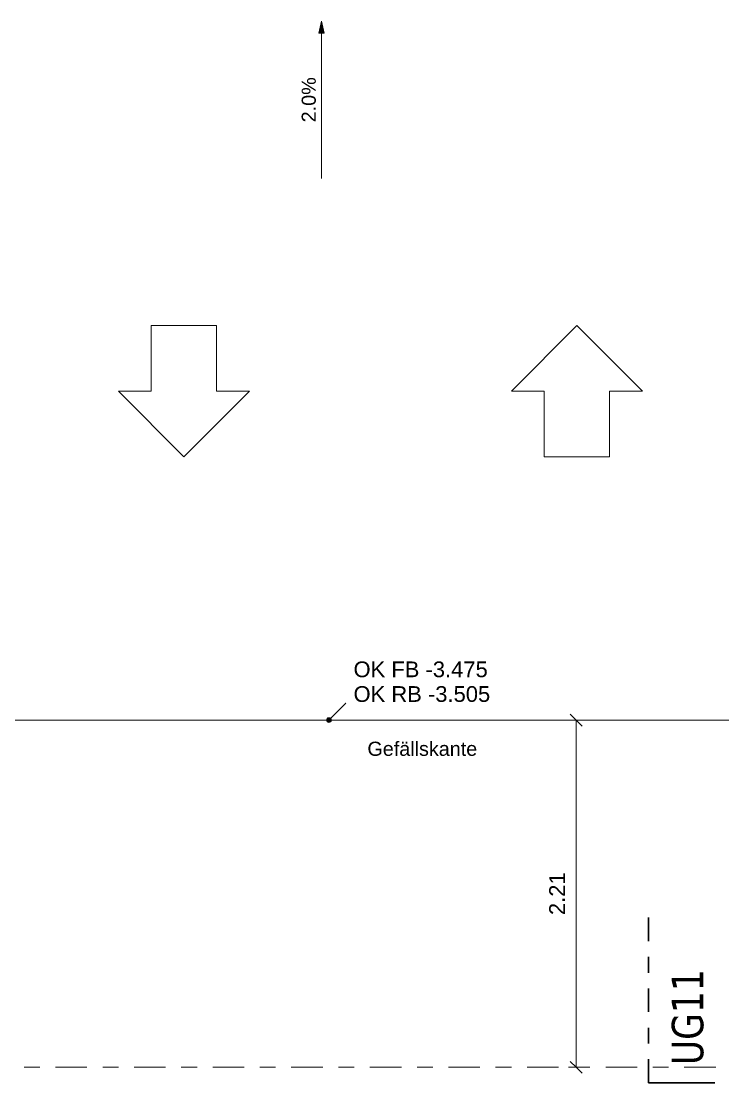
# Model space of a CAD drawing. Header units: metres. Extents: x -85.4 to -16.9, y -4 to 38.1.
# Drawn here: x -42.5 to -38.04, y 3.88 to 10.63 of the extents above; entities that cross this region are included whole.
import ezdxf

# ---------------------------------------------------------------- set-up
doc = ezdxf.new("R2010")
doc.units = ezdxf.units.M
for name, pattern in [('_Rasterlinie_', [0.375, 0.2, -0.05, 0.075, -0.05]), ('_Schnittlinie_', [0.3, 0.15, -0.05, 0.05, -0.05]), ('Strichpunkt - Weit', [0.5, 0.2, -0.15, 0, -0.15])]:
    doc.linetypes.add(name, pattern=pattern)
for name, color, linetype, lineweight in [('A-____-____-DIMS', 7, 'Continuous', 5), ('A-____-____-DIMS-50', 7, 'Continuous', 5), ('A-DETL-GENF-OTLN', 7, 'Continuous', 9), ('A-FLOR-____-OTLN', 7, 'Continuous', 9), ('G-____-____-DIMS', 7, 'Continuous', 5), ('S-GRID-____-OTLN', 7, 'Continuous', 5), ('Text', 7, 'Continuous', 5)]:
    doc.layers.add(name, color=color, linetype=linetype, lineweight=lineweight)
doc.layers.add('G-____-____-SYMB', color=7, linetype='Strichpunkt - Weit', lineweight=5, true_color=0x008080)
doc.styles.add('Arial', font='arial.ttf', dxfattribs={"height": 0.09})
doc.styles.add('Arial_2', font='arial.ttf', dxfattribs={"height": 0.1})
doc.styles.add('Verdana', font='verdana.ttf', dxfattribs={"width": 0.8, "height": 0.2})
doc.dimstyles.new('SUB_Rohbau_fein', dxfattribs={"dimscale": 0.3048, "dimtxt": 0.102026, "dimasz": 0.246063, "dimexe": 0.164042, "dimexo": 0.0625, "dimgap": 0.123031, "dimtad": 1, "dimrnd": 0.005, "dimzin": 0, "dimdsep": 46, "dimtxsty": 'Arial_2', "dimblk1": 'OBLIQUE', "dimblk2": 'OBLIQUE', "dimsah": 1, "dimcen": 0.09, "dimazin": 0, "dimtfac": 1, "dimtdec": 4, "dimtix": 1, "dimtmove": 0, "dimatfit": 3, "dimfxl": 0.164042, "dimfxlon": 1, "dimtvp": 1, "dimtfill": 1, "dimtolj": 1, "dimtzin": 0, "dimarcsym": 2})

# ---------------------------------------------------------------- blocks, each defined once
blk = doc.blocks.new('DE_Fahrtrichtung - DE_Fahrtrichtung-18426228--01_UG_OK_FFB_AF_lo')
at = {"layer": 'A-DETL-GENF-OTLN'}
for p, q in [((1.325, -0.8335), (0.9082, -1.2503)), ((1.325, -1.0419), (1.325, -0.8335)), ((1.7418, -1.0419), (1.325, -1.0419)), ((1.7418, -1.4586), (1.7418, -1.0419)), ((0.9082, -1.2503), (1.325, -1.667)), ((1.325, -1.667), (1.325, -1.4586)), ((1.325, -1.4586), (1.7418, -1.4586)), ((1.7418, -3.7508), (1.325, -3.334)), ((1.325, -3.334), (1.325, -3.5424)), ((1.325, -3.5424), (0.9082, -3.5424)), ((0.9082, -3.5424), (0.9082, -3.9591)), ((1.325, -4.1675), (1.7418, -3.7508)), ((0.9082, -3.9591), (1.325, -3.9591)), ((1.325, -3.9591), (1.325, -4.1675))]:
    blk.add_line(p, q, dxfattribs=at)
blk = doc.blocks.new('Schnitt - Name _Anfang-23756349--01_UG_OK_FFB_AF_lo')
at = {"layer": 'G-____-____-SYMB', "color": 1, "linetype": 'Continuous', "lineweight": 30, "true_color": 0xff0000}
blk.add_line((0, 0.00843), (0, 0), dxfattribs=at)
blk = doc.blocks.new('DIMBLOCK426--01_UG_OK_FFB_AF_lo')
at = {"layer": 'A-____-____-DIMS-50'}
for p, q in [((-38.9676, 6.1841), (-39.0051, 6.2216)), ((-38.9676, 6.1841), (-39.0176, 6.1841)), ((-38.9676, 6.1841), (-38.9676, 3.9766)), ((-38.9676, 6.1841), (-38.9301, 6.1466)), ((-38.9676, 6.1841), (-38.9176, 6.1841)), ((-38.9676, 3.9766), (-39.0051, 4.0141)), ((-38.9676, 3.9766), (-39.0176, 3.9766)), ((-38.9676, 3.9766), (-38.9301, 3.9391)), ((-38.9676, 3.9766), (-38.9176, 3.9766))]:
    blk.add_line(p, q, dxfattribs=at)
at = {"layer": 'A-____-____-DIMS-50', "color": 0, "insert": (-39.1396, 4.9446), "char_height": 0.1, "width": 0.325653, "attachment_point": 1, "rotation": 90, "line_spacing_factor": 0.941778, "style": 'Arial_2', "bg_fill": 3, "box_fill_scale": 1.25, "bg_fill_color": 256, "bg_fill_true_color": 13158600, "bg_fill_transparency": 0}
blk.add_mtext('2.21', dxfattribs=at)
blk = doc.blocks.new('_Oblique')
at = {"color": 0, "linetype": 'ByBlock', "lineweight": -2}
blk.add_line((-0.5, -0.5), (0.5, 0.5), dxfattribs=at)

msp = doc.modelspace()

# ---------------------------------------------------------------- hatches: boundary and pattern name
at = {"layer": 'G-____-____-DIMS'}
msp.add_hatch(color=256, dxfattribs=at).paths.add_polyline_path([(-40.5882, 10.6281), (-40.6048, 10.5531), (-40.5716, 10.5531)])
at = {"layer": 'G-____-____-DIMS', "lineweight": 9}
h = msp.add_hatch(color=256, dxfattribs=at)
edge = h.paths.add_edge_path()
edge.add_arc((-40.5411, 6.1841), 0.015, 0, 360)

# ---------------------------------------------------------------- linework, layer by layer
at = {"layer": 'A-FLOR-____-OTLN'}
msp.add_line((-32.708, 6.1841), (-67.708, 6.1841), dxfattribs=at)
at = {"layer": 'G-____-____-DIMS'}
for p, q in [((-40.5882, 10.6281), (-40.6048, 10.5531)), ((-40.5716, 10.5531), (-40.5882, 10.6281)), ((-40.6048, 10.5531), (-40.5716, 10.5531)), ((-40.5411, 6.1841), (-40.4334, 6.2918)), ((-40.4334, 6.2918), (-40.4354, 6.2918))]:
    msp.add_line(p, q, dxfattribs=at)
at = {"layer": 'G-____-____-DIMS', "lineweight": 9}
msp.add_circle((-40.5411, 6.1841), 0.015, dxfattribs=at)
at = {"layer": 'G-____-____-SYMB', "color": 1, "linetype": '_Schnittlinie_', "lineweight": 30, "true_color": 0xff0000}
msp.add_line((-38.5078, 3.8784), (-38.5078, 4.9348), dxfattribs=at)
at = {"layer": 'S-GRID-____-OTLN', "color": 8, "linetype": '_Rasterlinie_', "true_color": 0x808080}
msp.add_line((-80.7802, 3.9766), (-33.0021, 3.9766), dxfattribs=at)

# ---------------------------------------------------------------- block references
at = {"layer": 'A-DETL-GENF-OTLN', "rotation": 89.9999999999995}
msp.add_blockref('DE_Fahrtrichtung - DE_Fahrtrichtung-18426228--01_UG_OK_FFB_AF_lo', (-42.7141, 6.9511), dxfattribs=at)
at = {"layer": 'G-____-____-SYMB', "color": 1, "linetype": 'Continuous', "lineweight": 30, "true_color": 0xff0000, "extrusion": (0, 0, -1), "xscale": 49.99999999999998, "yscale": 49.99999999999998, "zscale": 49.99999999999998, "rotation": 90.00000000000007}
msp.add_blockref('Schnitt - Name _Anfang-23756349--01_UG_OK_FFB_AF_lo', (38.5078, 3.8784), dxfattribs=at)

# ---------------------------------------------------------------- texts
at = {"layer": 'G-____-____-DIMS', "insert": (-40.7143, 9.9853), "char_height": 0.09, "width": 0.342666, "attachment_point": 1, "rotation": 90, "line_spacing_factor": 0.941778, "style": 'Arial', "bg_fill": 3, "box_fill_scale": 1.25, "bg_fill_color": 256, "bg_fill_true_color": 13158600, "bg_fill_transparency": 0}
msp.add_mtext('2.0%', dxfattribs=at)
at = {"layer": 'G-____-____-DIMS', "insert": (-40.3843, 6.5572), "char_height": 0.1, "width": 1.039397, "attachment_point": 1, "line_spacing_factor": 0.941778, "style": 'Arial_2'}
msp.add_mtext('OK FB -3.475\\POK RB -3.505', dxfattribs=at)
at = {"layer": 'G-____-____-SYMB', "color": 1, "linetype": 'Continuous', "true_color": 0xff0000, "insert": (-38.3593, 3.9906), "char_height": 0.2, "width": 0.740759, "attachment_point": 1, "rotation": 90, "style": 'Verdana'}
msp.add_mtext('UG11', dxfattribs=at)
at = {"layer": 'Text', "insert": (-40.2961, 6.0471), "char_height": 0.09, "width": 0.805696, "attachment_point": 1, "style": 'Arial', "bg_fill": 3, "box_fill_scale": 1.25, "bg_fill_color": 256, "bg_fill_true_color": 13158600, "bg_fill_transparency": 0}
msp.add_mtext('Gefällskante', dxfattribs=at)

# ---------------------------------------------------------------- next in the draw order: linework, layer by layer
at = {"layer": 'G-____-____-DIMS'}
msp.add_line((-40.5882, 9.6281), (-40.5882, 10.6281), dxfattribs=at)

# ---------------------------------------------------------------- next in the draw order: dimensions: what is measured, and where the dimension line sits
at = {"layer": 'A-____-____-DIMS'}
dim = msp.add_linear_dim(base=(-38.9676, 3.9766), p1=(-38.9176, 6.1841), p2=(-38.9176, 3.9766), angle=90, dimstyle='SUB_Rohbau_fein', override={"dimpost": '<>', "dimfxl": 2.2075}, dxfattribs=at)
dim.commit()
dim.dimension.update_dxf_attribs({"geometry": 'DIMBLOCK426--01_UG_OK_FFB_AF_lo', "text_midpoint": (-39.0553, 5.0803)})

doc.saveas('drawing.dxf')
